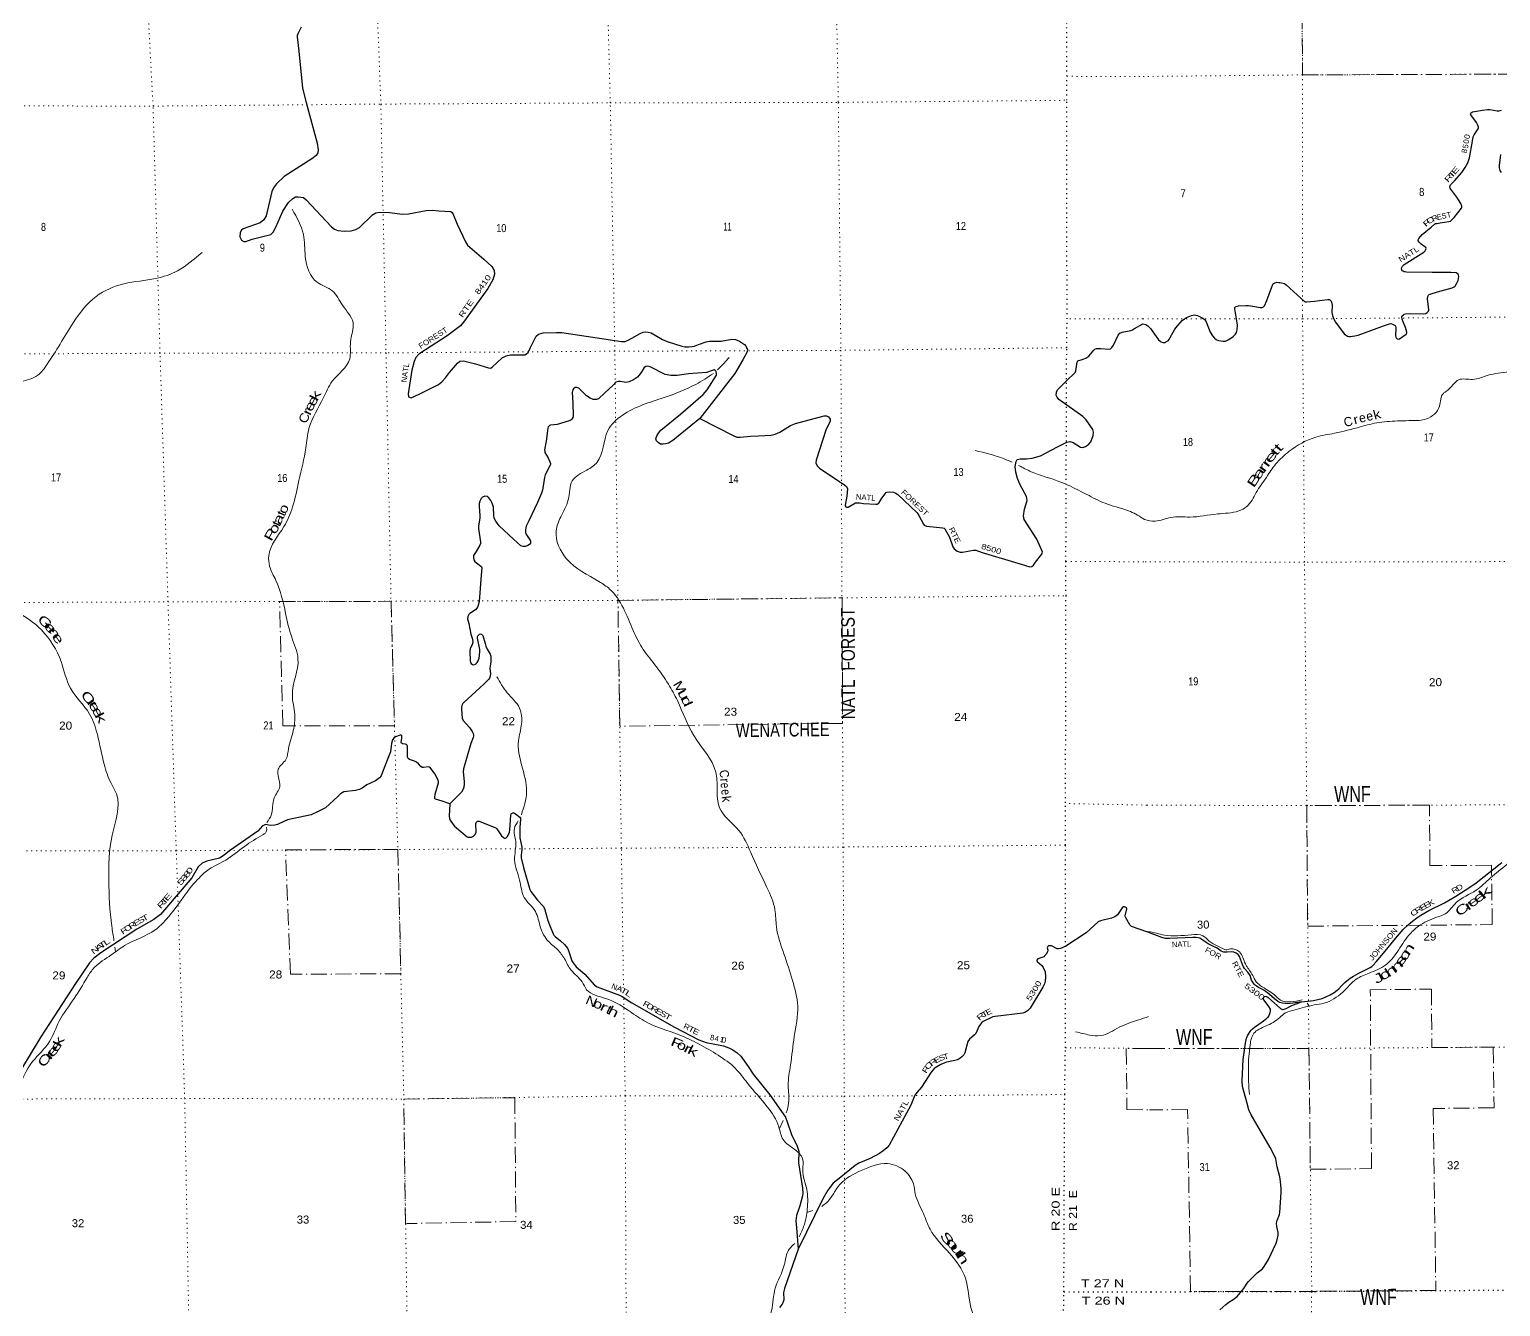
# Model space of a CAD drawing. Header units: feet. Extents: x -3 to 248627, y 0 to 184934.
# Drawn here: x 161057 to 193230, y 108011 to 135942 of the extents above; entities that cross this region are included whole.
import ezdxf
from ezdxf.enums import TextEntityAlignment as Align

# ---------------------------------------------------------------- set-up
doc = ezdxf.new("R2010")
doc.units = ezdxf.units.FT
doc.header["$LTSCALE"] = 70
doc.linetypes.add('DOT_DASHED', pattern=[7.7, 5, -1.2, 0.3, -1.2])
doc.linetypes.add('DOTTED', pattern=[1.5, 0.3, -1.2])
for name, color, linetype, lineweight in [('29', 7, 'Continuous', 25), ('30', 7, 'Continuous', 35), ('39', 7, 'Continuous', 13), ('44', 7, 'DOT_DASHED', 13), ('6', 7, 'DOTTED', 25), ('7', 7, 'DOTTED', 13)]:
    doc.layers.add(name, color=color, linetype=linetype, lineweight=lineweight)
doc.layers.add('41', color=7, linetype='Continuous')

msp = doc.modelspace()

# ---------------------------------------------------------------- linework, layer by layer
at = {"layer": '29'}
for points in [[(166999.44, 135988.76), (166932.72, 135859.16), (166916.02, 135806.93), (166911.47, 135777.44), (166946.11, 135463.76), (167027.73, 134653.42), (167110.54, 134339.83), (167350.85, 133457.37), (167371.26, 133309.93), (167367.08, 133243.07), (167329.22, 133183.82), (167230.98, 133109.23), (166629.44, 132722.03), (166460.81, 132566.05), (166398.16, 132478.29), (166361.01, 132395.75), (166231.4, 131866.59), (166180.99, 131774.12), (166105.21, 131709.5), (165730.06, 131584.14), (165692.36, 131552.63), (165667.3, 131502.48), (165662.1, 131405.03), (165692.36, 131335.31), (165744.56, 131306.63), (165788.42, 131306.06), (165925.14, 131353.21), (166338.46, 131458.52), (166389.81, 131506.66), (166442.57, 131617.58), (166596.56, 131965.78), (166723.92, 132158.6), (166818.91, 132245.73), (166874.27, 132279.79), (166936.92, 132283.97), (167047.71, 132262.22), (167112.32, 132212.93), (167664.97, 131627.8), (167726.26, 131575.62), (167805.6, 131544.27), (167940.12, 131531.76), (168093.77, 131540.09), (168198.18, 131565.16), (168273.19, 131612.79), (168557.35, 131886.96), (168629.96, 131929.17), (168711.88, 131943.38), (168931.04, 131935.74), (169217.22, 131901.59), (169344.58, 131906.31), (169733.86, 131983.42), (169868.74, 131989.35), (170011.83, 131977.53)], [(191710.38, 131618.56), (191784.81, 131681.46), (191810.41, 131694.4), (191833.51, 131700.7), (191909.84, 131708.66), (192097.52, 131738.34), (192135.98, 131751.15), (192165.38, 131774.27), (192217.63, 131830.09), (192374.38, 132032.79), (192380.68, 132058.01), (192380.09, 132079.62), (192363.88, 132133.68), (192276.34, 132274.63), (192141.23, 132444.74), (192126.53, 132472.07), (192121.62, 132499.54), (192124.42, 132518.31), (192137.03, 132543.53), (192218.99, 132627.45), (192386.35, 132814.44), (192459.44, 132919.75), (192511.95, 133024.84), (192549.86, 133136.64), (192613.74, 133498.45), (192633.77, 133594.44), (192652.3, 133638.03), (192738.8, 133764.69), (192747.2, 133785.7), (192747.16, 133802.26), (192734.6, 133846.66), (192703.33, 133902.85), (192579.71, 134071.48), (192574.96, 134094.67), (192577.06, 134109.38), (192591.76, 134126.2), (192613.16, 134140.36), (192837.19, 134174.37), (192944.64, 134187.15), (192996.78, 134187.69), (193154.68, 134157.73), (193201.41, 134160.99), (193253.41, 134178.74)], [(193230.47, 133206.41), (193197.74, 132968.09), (193199.84, 132915.54), (193216.96, 132859.11), (193246.05, 132812.55)], [(170011.83, 131977.53), (170269.84, 131956.22), (170303.09, 131937.12), (170315.61, 131918.3), (170414.81, 131682.96), (170591.26, 131293.53), (170636.36, 131226.83), (170994.16, 130913.73), (171171.77, 130758.61), (171219.37, 130672.79), (171226.06, 130591.45), (171189.61, 130461.57), (171083.52, 130278.37), (170553.69, 129538.32), (170482.69, 129460.78), (170196.01, 129241.06), (169718.79, 128934.52), (169576.42, 128836.23), (169509.43, 128767.81), (169467.83, 128681.61), (169418.44, 128487.52), (169338.99, 127972.52), (169350.89, 127908.47), (169403.37, 127886.16), (169579.88, 127962.9), (170002.41, 128175.94), (170079.24, 128233.28), (170156.93, 128322.2), (170243.5, 128438.7), (170415.87, 128644), (170469.91, 128686.48), (170549.51, 128694.14), (170811.24, 128628.76), (171096.61, 128539.52), (171138.38, 128535.34), (171176.67, 128557.01), (171399.15, 128756.5), (171480.84, 128802.8), (171579.69, 128825.2), (171890.81, 128827.77), (171927.71, 128844.59), (171961.12, 128873.85), (172011.01, 128968.76), (172141.05, 129236.47), (172190.82, 129279.22), (172289.47, 129303.1), (172584.52, 129313.68), (172700.35, 129310.57), (174001.96, 129117.1), (174086.91, 129118.34), (174166.5, 129149.57), (174411.15, 129290.78), (174479.49, 129318.93), (174529.61, 129327.29), (174588.08, 129323.11), (174656.02, 129303.29), (174899.13, 129160.93), (175005.71, 129118.34), (175327.3, 129013.86), (175394.12, 129001.32), (175481.49, 129001.07), (175552.82, 129005.5), (175602.94, 129018.04), (175686.15, 129049.7), (175857.69, 129109.98), (175932.93, 129122.54), (176181.82, 129125), (176417.33, 129164.31), (176498.91, 129161.76), (176584.38, 129126.7), (176697.14, 129051.47), (176730.56, 129009.68), (176750.13, 128965.11), (176759.79, 128942.82), (176751.44, 128892.67), (176660.21, 128717.59), (176486.07, 128419.63), (175716.9, 127434.82)], [(191099.85, 129545.44), (191076.69, 129604.99), (191069.48, 129653.53), (191077.88, 129676.65), (191103.72, 129700.07), (191124.09, 129712.38), (191151.39, 129718.69), (191234.78, 129729.33), (191544.34, 129719.57), (191596.69, 129727.09), (191626.09, 129748.11), (191651.3, 129777.54), (191661.8, 129800.66), (191662.32, 129819.38), (191635.79, 129986.72), (191632.4, 130046.57), (191636.6, 130099.12), (191656.07, 130132.22), (191667.05, 130141.15), (191691.21, 130151.66), (191849.3, 130200.3), (192169.69, 130287.52), (192217.37, 130313.5), (192234.17, 130328.21), (192253.07, 130355.54), (192282.48, 130405.98), (192302.43, 130452.22), (192316.09, 130538.4), (192311.89, 130567.82), (192301.14, 130587.27), (192280.38, 130605.66), (192259.38, 130616.16), (192142.84, 130628.46), (191732.31, 130627.35), (191174.04, 130633.2), (191143.52, 130637.18), (191119.88, 130643.48), (191100.98, 130651.89), (191079.97, 130662.4), (191067.9, 130680.27), (191065.27, 130706.54), (191071.57, 130731.76), (191088.37, 130765.39), (191103.61, 130784.31), (191121.25, 130798.33), (191550.38, 131070.06), (191582.5, 131101.68), (191590.91, 131116.39), (191599.31, 131150.02), (191593.48, 131173.34), (191576.2, 131189.96), (191493.38, 131247.27), (191448.08, 131286.64), (191424.97, 131316.07), (191425.37, 131341.62), (191439.67, 131368.61), (191514.87, 131453.33), (191710.38, 131618.56)], [(187856.32, 129884), (187976.04, 129859.52), (188018.05, 129859.52), (188033.51, 129864.46), (188047.45, 129872.13), (188066.36, 129893.15), (188118.5, 130010.44), (188243.4, 130346.48), (188258.55, 130374.46), (188269.58, 130386.02), (188282.7, 130395.48), (188295.84, 130401.78), (188321.04, 130409.14), (188338.9, 130411.24), (188382.47, 130410.19), (188404.53, 130405.99), (188478.58, 130394.43), (188507.84, 130382.81), (188544.21, 130357.65), (188940.67, 129991.93), (188957.47, 129983.53), (188982.47, 129980.68), (189160.21, 129998.18), (189331.22, 130020.3)], [(189331.22, 130020.3), (189453.18, 130036.07), (189487.84, 130036.07), (189499.58, 130027), (189523.55, 129998.24), (189540.35, 129956.2), (189545.73, 129904.22), (189541.71, 129752.79), (189552.96, 129687.17), (189576.06, 129617.81), (189617.4, 129539.39), (189812.36, 129281.51), (189835.47, 129262.6), (189882.38, 129236.6), (189913.18, 129228.97), (189938.39, 129228.97), (190041.31, 129239.48), (190116.71, 129256.55), (190672.11, 129462.63), (190799.57, 129504.31), (190832.13, 129508.51), (190867.8, 129498.44), (190921.4, 129464.37), (190935.05, 129449.65), (190941.63, 129422.29), (190929.93, 129240.53), (190937.15, 129212.15), (190949.75, 129193.23), (190968.65, 129172.21), (190991.58, 129168.33), (191023.27, 129178.52), (191164.02, 129278.64), (191176.6, 129302.53), (191176.6, 129319.34), (191147.93, 129421.84), (191099.85, 129545.44)], [(185409.08, 129501.87), (185470.19, 129488.56), (185513.26, 129461.23), (185572.39, 129403.67), (185696.15, 129224.96), (185751.14, 129154.36), (185782.11, 129127.04), (185809.42, 129108.12), (185845.54, 129094.88), (185863.51, 129091.31), (185885.57, 129094.46), (185912.34, 129106.02), (185941.74, 129120.73), (185959.08, 129133.34), (185976.22, 129152.4), (186100.68, 129371.35), (186128.7, 129414.98), (186266.27, 129574.72), (186315.8, 129615.22), (186362.9, 129640.93), (186474.22, 129688.22), (186503.63, 129695.58), (186535.13, 129697.63), (186567.69, 129695.58), (186599.2, 129685.07), (186718.92, 129624.11), (186748.33, 129603.09), (186763.12, 129588.34), (186790.34, 129548.45), (186881.98, 129322.79), (186931.07, 129241.58), (186973.07, 129189.04), (187011.59, 129160.27), (187063.39, 129140.69), (187166.32, 129123.88), (187206.22, 129125.98), (187230.39, 129131.66), (187286.04, 129159.61), (187381.61, 129226.87), (187436.69, 129280.58), (187453.03, 129310.94), (187467.73, 129369.79), (187474.52, 129474.66), (187471.93, 129527.43), (187417.15, 129829.49), (187419.42, 129859.52), (187432.02, 129874.23), (187450.93, 129884.74), (187497.16, 129894.7), (187656.78, 129906), (187719.78, 129905.76), (187856.32, 129884)], [(183538.86, 126811.98), (183742.73, 126918.14), (183812.8, 126926.02), (183885.27, 126906.33), (184039.99, 126808.06), (184092.62, 126800.64), (184155.26, 126817.36), (184217.91, 126863.33), (184268.62, 126925.11), (184322.32, 127059.75), (184330.67, 127134.97), (184312.34, 127190.65), (184167.79, 127406.62), (184097.09, 127479.87), (183570.6, 127844.97), (183532.98, 127895.58), (183512.1, 127941.55), (183516.27, 128008.41), (183542.14, 128060.11), (183732.52, 128249.49), (183925.57, 128436.78), (183942.91, 128473.1), (183968.7, 128664.2), (183984.04, 128691.7), (184083.01, 128724.74), (184163.62, 128754.39), (184223.4, 128797.39), (184331.58, 128926.3), (184355.74, 128950.81), (184393.32, 128963.35), (184478.04, 128964.77), (184674.78, 128947.02), (184702.38, 128959.17), (184731.61, 128984.24), (184762.96, 129035.66), (184868.98, 129255.07), (184907.02, 129297.68), (184957.19, 129319.58), (185143.8, 129358.12), (185178.49, 129372.9), (185226.03, 129402.51), (185409.08, 129501.87)], [(174434.08, 128435.56), (174382.56, 128369.63), (174354.2, 128338.94), (174270.67, 128280.44), (174174.62, 128234.47), (174097.77, 128220.31), (173986.68, 128242.82), (173937.16, 128242.14), (173882.27, 128226.11), (173812.85, 128157.45), (173638.48, 127996.25), (173502.23, 127860.44), (173456.07, 127845.09), (173385.29, 127847.91), (173318.47, 127877.16), (173239.15, 127927.17), (173072.06, 128098.65), (173028.08, 128113.83), (172992.71, 128107.01), (172959.3, 128081.93), (172938.42, 128056.86), (172923.89, 128003.03), (172938.31, 127777.81), (172948.82, 127490.23), (172940.51, 127456.12), (172919.63, 127420.6), (172902.92, 127403.88), (172862.69, 127379.47), (172595.85, 127302.57), (172449.34, 127288.23), (172430.99, 127280.6), (172416.37, 127268.06), (172403.85, 127251.35), (172391.24, 127221.76), (172355.58, 126938.13), (172324.49, 126745.67), (172326.58, 126714.33), (172329.88, 126692.73), (172404.35, 126572.19), (172451.88, 126452.1), (172453.96, 126427.02), (172448.77, 126411.38), (172337.03, 126199.26), (172318.75, 126141.66), (172274.38, 125863.89), (172255.07, 125801.66), (172169.1, 125596.37), (171976.95, 125195.64)], [(175716.9, 127434.82), (175125.56, 126953.11), (175030.77, 126892.97), (174976.48, 126880.44), (174913.84, 126867.9), (174860.73, 126874.2), (174805.25, 126909.69), (174774.3, 126946.45), (174759.31, 126984.91), (174780.19, 127055.96), (174817.78, 127110.29), (174868.26, 127177.9), (175299.24, 127530.61), (175790.32, 127955.83), (175878.58, 128063.12), (176083.22, 128380.73), (176082.64, 128406.84), (176074.87, 128460.14), (176053.98, 128485.21), (176034.32, 128495.25), (175987.16, 128485.21), (175863.79, 128440.65), (175472.43, 128409.78), (175221.58, 128373.14), (175080.89, 128372.38), (174958.59, 128396.8), (174629.84, 128564.62), (174583.9, 128577.15), (174536.79, 128567), (174504.55, 128547.9), (174434.08, 128435.56)], [(175716.9, 127434.82), (176445.6, 127057.65), (176529.13, 127024.22), (176600.77, 127022.1), (176825.54, 127048.64), (177004.18, 127052.98), (177279.14, 127071.57), (177364.41, 127091.09), (177465.71, 127136.26), (177698.32, 127277.45), (177811.28, 127325.12), (178436.64, 127489.93), (178487.86, 127488.11), (178529.62, 127471.39), (178569.24, 127415.75), (178571.39, 127366.91), (178481.28, 127196.38), (178259.58, 126518.24), (178258.16, 126462.13), (178283.22, 126399.44), (178336.14, 126349.44), (178888.8, 125973.17), (178924.48, 125944.28), (178930.74, 125933.83), (178945.08, 125896), (178935.31, 125733.08), (178893.48, 125537.93), (178895.24, 125520.09), (178909.68, 125500.93), (178932.83, 125490.84), (178961.8, 125493.81), (179120.77, 125584.87), (179150.01, 125591.14), (179210.38, 125588.69), (179300.88, 125576.87), (179567.88, 125559.24), (179598.79, 125561.53), (179617.77, 125572.33), (179632.2, 125584.51), (179698.14, 125688.18), (179770.02, 125785.11), (179793.18, 125811.59), (179805.71, 125819.95), (179860.49, 125829.25), (179953.78, 125822.72), (179993.65, 125810.55), (180045.25, 125773.27), (180473.46, 125367.78), (180509.25, 125312.87), (180609.48, 125122.72), (180624.3, 125096.95), (180676.67, 125076.53), (180897.5, 125058.82), (181022.94, 125043.31), (181062.84, 125033.23), (181078.21, 125018.92), (181180.88, 124840.11), (181252.65, 124627.49), (181283.67, 124582.87), (181348.71, 124531.37), (181409.48, 124510.82), (181460.42, 124512.79), (181701.23, 124551.43), (181753.82, 124552.26), (181896.01, 124503.51), (182743.49, 124247.59), (182932.27, 124189.6), (182977.51, 124192.86), (183015.1, 124222.11), (183058.56, 124290.38), (183198.86, 124464.5), (183215.56, 124510.47), (183202.68, 124533.99), (183087.84, 124795.23), (182814.14, 125227.14), (182797.93, 125306.6), (182821.81, 125446.37), (182877.28, 125640.93), (182863.51, 125725.99), (182726.59, 125983.17), (182664.28, 126121.53), (182626.7, 126259.44), (182617.54, 126383.19), (182635.05, 126493.48), (182661.45, 126536.11), (182726.93, 126551.98), (182864.16, 126548.54), (182990.04, 126564.52), (183169.15, 126619.47), (183538.86, 126811.98)], [(171976.95, 125195.64), (171921.05, 125079.07), (171911.04, 125045.84), (171902.69, 124987.33), (171904.77, 124947.63), (171915.3, 124908.11), (171969.64, 124823.74), (172013.36, 124759.57), (172017.97, 124729.31), (172015.45, 124709.42), (171992.48, 124678.08), (171959.07, 124655.09), (171909.73, 124636.6), (171856.75, 124632.11), (171805.33, 124648.48), (171640.5, 124795), (171326.89, 125088.07), (171257.44, 125188.98), (171224.03, 125251.66), (171210.1, 125313.11), (171203.78, 125492.09), (171176, 125579.72), (171144.68, 125638.23), (171107.09, 125696.74), (171064.9, 125725.13), (171017.3, 125732.26), (170968.57, 125712.9), (170937.95, 125686.29), (170906.62, 125627.78), (170896.18, 125575.54), (170892.62, 125511.65), (170908.71, 125314.35), (170907.1, 125250.23), (170879.48, 125086.59), (170879.37, 125026.94), (170923.33, 124725.09), (170923.33, 124696.89), (170910.08, 124662.98), (170826, 124526.07), (170781.33, 124461.81), (170768.8, 124433.6), (170765.99, 124395.24), (170777.15, 124344.79), (170800.13, 124306.14), (170836.44, 124276.71), (170932.9, 124206.49), (170944.21, 124191.22), (170948.39, 124166.14), (170933.23, 124007.39), (170890.01, 123432.13), (170864.86, 123324.05), (170841.89, 123281.22), (170812.03, 123248.98), (170691.54, 123170.47), (170668.57, 123148.53), (170643.66, 123101.87), (170639.33, 123052.41), (170668, 122951.08), (170708.53, 122717.86), (170743.74, 122608.38), (170750.97, 122538.94), (170739.57, 122489.28), (170695.72, 122395.25), (170689.07, 122341.74), (170693.43, 122134.6), (170706.15, 122093.31), (170718.68, 122076.59), (170747.92, 122053.61), (170773.86, 122048.27), (170810.56, 122057.79), (170846.06, 122093.31), (170873.21, 122135.1), (170894.06, 122189.26), (170905.87, 122330.06), (170908.71, 122381.67), (170857.21, 122629.63), (170854.41, 122661.67), (170864.85, 122680.48), (170883.65, 122703.46), (170903.23, 122716.19), (170925.41, 122720.18), (170944.21, 122713.91), (170969.52, 122686.14), (171021.99, 122513.28), (171041.57, 122453.83)], [(171041.57, 122453.83), (171064.36, 122384.64), (171136.79, 122278.18), (171148.85, 122238.54), (171149.11, 122113.29), (171132.14, 122019.13), (171129.27, 121970.46), (171142.58, 121847.79), (171135.58, 121795.51), (171121.7, 121755.85), (171107.08, 121733.91), (170997.36, 121624.31), (170556.42, 121225.33), (170534.92, 121201.08), (170516.12, 121153.02), (170505.68, 121113.32), (170506.48, 121076.41), (170524.48, 120877.2), (170545.03, 120825.09), (170681.77, 120672.49), (170741.65, 120585.71), (170760.44, 120541.83), (170766.35, 120507.73), (170768.79, 120487.5), (170760.44, 120454.07), (170710.44, 120326.62), (170549.53, 119768.7), (170542.85, 119706.9), (170567.29, 119493.76), (170566.23, 119434.37), (170555.79, 119369.59), (170541.17, 119325.71), (170503.43, 119264.38), (170373.18, 119131.41), (170250.94, 119006.51)], [(170250.94, 119006.51), (170084.24, 119066.54), (169939.65, 119110.53), (169926.28, 119124.64), (169922.1, 119147.63), (169931.44, 119219.12), (170005.3, 119466.62), (170005.63, 119496.58), (169991.01, 119538.37), (169926.7, 119659.55), (169819.78, 119798.52), (169805.16, 119808.97), (169783.93, 119814.15), (169677.78, 119798.52), (169647.46, 119801.84), (169617.22, 119821.51), (169569.05, 119882.15), (169523.25, 119917.63), (169480.63, 119942.32), (169366.64, 119978.22), (169340.03, 119996.37), (169322.79, 120028.37), (169327.54, 120267.86), (169310.26, 120294.79), (169279.3, 120312.01), (169216.29, 120319.87), (169194.96, 120329.97), (169187.06, 120349.12), (169204.81, 120442.61), (169201.67, 120493.3), (169186.64, 120508.94), (169166.17, 120507.93), (169060.25, 120468.49), (169024.18, 120442.1), (168997.03, 120407.63), (168974.17, 120327.56), (168971.97, 120265.54), (168956.41, 120142.51), (168884.45, 119957.35), (168781.94, 119700.3), (168748.53, 119618.81), (168710.94, 119572.84), (168627.42, 119505.98), (168435.7, 119423.61), (168330.89, 119349.25), (168277.3, 119318.75), (168185.01, 119296.46), (167932.14, 119269.87), (167858.95, 119223.88), (167799.83, 119167.06), (167529.25, 118921.22), (167374.49, 118835.22), (167216.37, 118767.82), (166702.09, 118655.52), (166618.45, 118621.96), (166484.92, 118555.22), (166425.89, 118539.16), (166322.04, 118534.32), (166221.8, 118551.04), (166188.39, 118542.68), (166154.98, 118525.96), (166054.76, 118409.79), (165435.23, 117978.3), (165315.52, 117884.46), (165210.68, 117819.03), (164939.65, 117750.73), (164837.52, 117705.74), (164747.53, 117625.36), (164609.21, 117385.56), (164010.2, 116684.63), (163920.6, 116588.93), (163781.71, 116475.06), (163404.7, 116261.21), (162620.72, 115744.97), (162467.21, 115627.73), (162370.16, 115531.34), (162063.8, 115074.27), (161308.98, 113906.47), (160884.59, 113209.87)], [(170250.94, 119006.51), (170239.35, 118732.97), (170245.77, 118686.88), (170260.39, 118649.26), (170323.04, 118557.32), (170356.11, 118520), (170627.92, 118285.68), (170650.89, 118277.32), (170675.67, 118273.2), (170723.97, 118279.41), (170765.74, 118300.31), (170801.24, 118329.56), (170824.04, 118376.03), (170828.38, 118413.14), (170821.78, 118528.87), (170817.94, 118574.04), (170824.21, 118594.94), (170847.73, 118619.42), (170865.97, 118628.37), (170891.03, 118626.28), (171020.42, 118577.49), (171254.38, 118477.92), (171277.55, 118457.28), (171380.17, 118304.62), (171421.43, 118265.83), (171438.14, 118255.38), (171464.55, 118254.49), (171481.99, 118261.65), (171502.87, 118282.54), (171552.99, 118380.75), (171566.63, 118433.66), (171576.31, 118648.87), (171582.22, 118763.14), (171602.16, 118795.73), (171628.16, 118809.11), (171651.13, 118807.02), (171690.5, 118787.84), (171782.69, 118712.99), (171795.22, 118692.1), (171799.09, 118665.35), (171783.3, 118498.4), (171781.69, 118261.08), (171822.37, 118057.91), (171824.27, 117999.71), (171807.75, 117890.75), (171810.5, 117826.73), (171865.05, 117611.64), (171999.87, 117130.14), (172020.47, 117085), (172171.32, 116900.24), (172292.22, 116768.64), (172322.16, 116715.48), (172396.86, 116454.17), (172430.03, 116360.13), (172511.47, 116161.62), (172528.18, 116133.41), (172551.99, 116104.51), (172674.6, 116006.18), (172759.97, 115926.54), (172821.39, 115847.56), (172845.59, 115801.17), (172918.18, 115574.22), (172945.82, 115525.35), (173016.75, 115443.67), (173203.69, 115281.1), (173415.66, 115040.56), (173471.12, 115000.02), (173963.18, 114823.91), (174021.24, 114789.81), (174228.42, 114653.44), (175164.67, 114120.14), (175695.99, 113847.42), (175855.71, 113787.52), (176233.2, 113711.77), (176355.87, 113671.89), (176443.57, 113625.92), (176535.45, 113559.06), (176614.95, 113485.19), (176773.89, 113260.22), (176882.55, 113095.5), (177252.63, 112639.63), (177592.08, 112154.86), (177630.96, 112053.05), (177723.75, 111771.66), (177850.63, 111516.47), (177880.26, 111410.97), (177875.31, 111154.51), (177963.78, 110600.22), (177967.96, 110493.65), (177960.8, 110432.67), (177904.95, 110213.36), (177830.13, 110000.51), (177819.18, 109883.38), (177831.47, 109734.58), (177868.37, 109264.04)], [(188873.31, 114675.61), (189137.01, 114703.19), (189235.83, 114723.92), (189328.06, 114750.29), (189405.24, 114782.31), (189505, 114825.63), (189588.77, 114876.48), (189659.35, 114929.23), (189691.35, 114959.36), (189754.41, 115027.17), (189823.12, 115100.63), (189864.53, 115134.54), (189942.65, 115192.92), (190013.23, 115240.02), (190115.82, 115298.4), (190379.35, 115426.49), (190416.99, 115450.97), (190443.35, 115475.46), (190507.35, 115547.03), (190703.11, 115780.6), (190928.99, 116059.37), (191102.16, 116255.26), (191216.05, 116366.39), (191302.64, 116441.73), (191396.76, 116509.54), (191486.16, 116569.81), (191659.33, 116669.64), (192005.68, 116842.93), (192254.15, 116986.08), (192558.16, 117181.98), (192698.38, 117279.92), (193255.55, 117724.44)], [(185518.87, 116197.87), (185159.16, 116326.01), (185134.69, 116341.31), (185122.16, 116359.07), (185024.35, 116526.88), (185019.84, 116555.49), (185059.51, 116712.21), (185048.09, 116734.07), (185007.31, 116749.82), (184982.25, 116749.82), (184955.76, 116731.9), (184851.63, 116580.88), (184792.22, 116534.6), (184721.29, 116504.22), (184483.17, 116446.83), (184428.36, 116423.26), (184167.81, 116183.47), (183724.69, 115893.08), (183604.03, 115839.81), (183562.26, 115833.54), (183532.08, 115836.42), (183409.82, 115897.27), (183384.77, 115900.41), (183347.32, 115898.44), (183324.21, 115881.6), (183317.94, 115859.66), (183328.39, 115812.65), (183325.44, 115771.7), (183292.88, 115717.57), (183265.74, 115685.18), (183239.31, 115662.95), (183109.12, 115617.27), (183090.89, 115590.28), (183086.15, 115572.35), (183096.59, 115554.58), (183201, 115469.96), (183229.66, 115429.64), (183267.82, 115328.91), (183280.18, 115222.58), (183272, 115128.31), (183257.39, 115070.85), (183222.34, 114993.21), (182940.07, 114538.19), (182883.59, 114478.46), (182841.83, 114449.21), (182781.68, 114427.3), (182177.61, 114357.85), (182125.68, 114344.91), (182065.02, 114319.65), (181960.61, 114269.5), (181914.77, 114242.52), (181881.26, 114215.17), (181856.3, 114188.19), (181818.68, 114133.97), (181751.79, 113985.32), (181722.63, 113952.8), (181613.96, 113859.95), (181582.36, 113805.74), (181512.51, 113558.25), (181488.67, 113513.08), (181451.09, 113469.2), (181413.5, 113439.95), (181360.21, 113409.15), (181154.56, 113364.72), (181112.9, 113355.49), (181077.3, 113342.28), (180987.5, 113302.03), (180899.8, 113251.89), (180845.51, 113214.27), (180820.55, 113188.32), (180776.55, 113134.6), (180568.33, 112810.44), (180469.63, 112700.24), (180422.09, 112631.19), (180336.14, 112413.83), (179855.7, 111542.62), (179805.75, 111479.72), (179730.4, 111415.15), (179646.87, 111358.73), (179440.81, 111249.81), (179194.08, 111150.82), (179112.29, 111099.63), (178769.1, 110810.19), (178636.18, 110706.79), (178514.59, 110558.34), (178408.52, 110367.1), (177868.37, 109264.04)], [(188873.31, 114675.61), (188693.19, 114647.59), (188572.72, 114632.53), (188519.08, 114636.29), (188463.55, 114643.83), (188400.49, 114662.66), (188358.14, 114685.26), (188275.31, 114749.31), (188132.26, 114873.62), (188090.85, 114903.77), (188049.44, 114930.13), (187932.73, 114990.4), (187881.92, 115024.32), (187861.21, 115041.27), (187842.38, 115061.98), (187812.27, 115105.31), (187785.91, 115152.39), (187752.04, 115250.34), (187736.97, 115276.7), (187703.09, 115321.91), (187631.57, 115404.78), (187608.05, 115438.7), (187586.39, 115491.43), (187522.39, 115668.48), (187489.46, 115708.05), (187447.1, 115740.05), (187397.23, 115760.79), (187344.52, 115766.44), (187248.52, 115758.91), (187209, 115758.91), (187179.83, 115760.79), (187153.46, 115770.19), (187123.36, 115783.4), (187096.99, 115800.33), (187051.83, 115836.14), (187017.93, 115856.83), (186923.82, 115898.27), (186833.47, 115947.25), (186793.95, 115975.52), (186721.48, 116024.5), (186655.6, 116065.94), (186616.07, 116077.24), (186572.78, 116081.01), (186502.18, 116082.86), (185986.43, 116060.26), (185940.32, 116060.29), (185899.86, 116064.06), (185820.78, 116082.86), (185518.87, 116197.87)], [(187653.2, 113773.24), (187676.74, 113882.86), (187693.68, 113929.95), (187714.39, 113965.74), (187753.91, 114026.01), (187778.39, 114058.03), (187806.62, 114084.4), (187848.03, 114118.31), (188013.67, 114235.09), (188109.67, 114310.43), (188132.26, 114329.26), (188145.44, 114342.45), (188160.49, 114361.28), (188192.49, 114440.39), (188200.02, 114468.65), (188196.26, 114511.97), (188164.26, 114576.01), (188056.97, 114709.74), (188040.03, 114743.64), (188041.91, 114754.95), (188049.44, 114775.66), (188064.5, 114788.85), (188079.55, 114796.38), (188107.79, 114794.5), (188122.85, 114786.97), (188145.44, 114770.01), (188414.61, 114532.69), (188457.9, 114508.2), (188472.96, 114506.32), (188499.31, 114511.97), (188540.72, 114530.8), (188636.72, 114583.54), (188666.83, 114596.73), (188698.83, 114608.03), (188873.31, 114675.61)], [(188020.24, 108839.68), (188056.95, 108883.93), (188153.88, 109042.15), (188319.53, 109396.26), (188336.47, 109441.46), (188354.35, 109509.26), (188362.83, 109571.42), (188364.7, 109629.82), (188334.58, 109765.43), (188330.83, 109833.24), (188342.11, 109893.51), (188394.82, 110021.59), (188406.12, 110070.56), (188431.54, 110507.55), (188432.46, 110586.66), (188419.31, 110742.99), (188402.35, 110850.35), (188342.11, 111068.85), (188312.96, 111242.13), (188296.94, 111294.87), (188191.53, 111490.76), (187777.42, 112206.51), (187726.62, 112315.75), (187679.54, 112477.74), (187587.33, 112824.31), (187581.66, 112944.86), (187604.25, 113411.98), (187653.2, 113773.24)], [(177868.37, 109264.04), (177569.11, 108407.22), (177546.76, 108316.22), (177552.4, 108160.65), (177537.09, 108094.98), (177521.08, 108063.49), (177460.98, 107990.26)], [(187090.38, 107939.34), (187222.14, 108059.89), (187284.26, 108106.03), (187384.02, 108165.37), (187442.37, 108205.86), (187466.84, 108229.41), (187617.43, 108405.51), (187640.01, 108440.36), (187688.96, 108524.18), (187719.07, 108560.91), (187805.66, 108643.79), (187907.3, 108745.5), (188020.24, 108839.68)]]:
    msp.add_lwpolyline(points, dxfattribs=at)
at = {"layer": '39'}
for p, q in [((162927.87, 115867.6), (162942.58, 115769.56)), ((189047.23, 114583.01), (189000.41, 114646.89)), ((177540.87, 112079.1), (177461.78, 111903.61)), ((178061.58, 110066.2), (178192.4, 110111.96))]:
    msp.add_line(p, q, dxfattribs=at)
for points in [[(166804.43, 132007.19), (167048.52, 131459.48), (167091.15, 130971.02), (167351.33, 130411.14), (167679.38, 130224.31), (167904.13, 129908.72), (168134.7, 129530.55), (168078.75, 129107.01), (168061.3, 128735.8), (167680.43, 128246.85), (167489.59, 127888.37), (167170.57, 127211.54), (167102.53, 126792.08), (166952.78, 126078.32), (166813.59, 125497.69), (166624.53, 125070.6), (166289.5, 124430.15), (166310.88, 124204.08), (166446.91, 123892.84), (166660.13, 123169.69), (166793.39, 122648.61), (166930.88, 122179.98), (166807.06, 121385.41), (166860.01, 120963.5), (166828.51, 120610.49), (166722.22, 120209.34), (166666.95, 119977.49), (166496.77, 119760.18), (166531.73, 119382.72), (166409.86, 119134.97), (166346, 118757.87), (166246.77, 118595.98)], [(164832.83, 131065.97), (164296.99, 130664.35), (163822.47, 130494.56), (163124.3, 130380.06), (162516.3, 130101.78), (162014.12, 129524.49), (161726.09, 129055.39), (161448.27, 128622.56), (161239.68, 128377.15), (160874.14, 128229.16), (160572.98, 128038.56), (160325.47, 127621.77), (160101.25, 126948.63), (160071.07, 126401.91), (159903.71, 125837.53), (159741.32, 124972.48), (159705.15, 124441.92), (159872.44, 123846.06), (160253.94, 123378.56), (160757.45, 123193.12), (161318.74, 122809.71), (161751.87, 122116.03), (161953.5, 121536.19), (162372.97, 120969.68), (162542.79, 120521.11), (162691.74, 119872.85), (162843.53, 119456.63), (162959.66, 119222.14), (162869.74, 118318.49), (162791.64, 117338.12), (162858.64, 116328.97), (162906.11, 116012.6)], [(185444.01, 125223.58), (185678, 125187.95), (186021, 125268.95), (186433, 125276.95), (187037, 125344.95), (187506, 125411.95), (187680, 125506.95), (187886, 125811.95), (188109, 126145.95), (188311, 126434.95), (188608, 126714.95), (189187, 127023.95), (189599, 127109.95), (190162, 127249.95), (190580, 127346.95), (191030, 127380.95), (191288, 127387.95), (191610, 127422.95), (191893, 127700.95), (191980, 127981.95), (192034, 128020.95), (192193, 128176.95), (192315, 128278.95), (192617, 128286.95), (192957, 128380.95), (193410, 128460.95), (193634, 128584.95), (193766, 128780.95), (193944, 128893.95), (194004, 129128.95), (194150, 129333.95), (194373, 129534.95), (194535, 129780.95), (194726, 129978.95)], [(176359.95, 128764.22), (176133.84, 128526.25), (176105.84, 128497.63)], [(176017.12, 128416.64), (175629.86, 128179.68), (174939.14, 127891.62), (174020.18, 127501.48), (173708.43, 127167.65), (173472.04, 126476.4), (173247.58, 126303.68), (172930.14, 126070.77), (172841.93, 125651.38), (172675.25, 125280.71), (172575.35, 124974.36), (172805.09, 124362.13), (173513.2, 123867.22), (173746.54, 123702.93), (174259.6, 122799.11), (174481.96, 122378.6), (174769, 122002.24), (175029.83, 121625.98), (175228.19, 121262.06), (175586.46, 120498.02), (176067.61, 119695.21), (176098.62, 119339.96), (176147.54, 118920.08), (176571.3, 118424.18), (176827.76, 117955.11), (177183.97, 117176.96), (177361.71, 116688.01), (177392.68, 116320.65), (177557.95, 115726.82), (177745.44, 115142.99), (177858.41, 114583.64), (177783.45, 113918.04), (177702.58, 113294.83), (177650.55, 112838.99), (177661.31, 112461.62), (177610.32, 112250.78)], [(181743.28, 126734.96), (182375.85, 126549.04), (182552.65, 126479.02)], [(182690.03, 126407.4), (182967.75, 126268.44), (183572, 126058.41), (184230.34, 125745.28), (184635.02, 125558.17), (185134.58, 125396.95), (185444.01, 125223.58)], [(171279.41, 121784.86), (171506.05, 121434.96), (171775.09, 121099.03), (171820.26, 120755.84), (171752.38, 120382.79), (171819.09, 119857.91), (171929.93, 119268.31), (171815.64, 118764.2)], [(195609, 119145.95), (195331, 119115.95), (194775, 118900.95), (194327, 118608.95), (193931, 118248.95), (193546, 117819.95), (193370, 117677.95), (193008, 117386.95), (192697, 117116.95), (192257, 116844.95), (192018, 116599.95), (191830, 116524.95), (191435, 116327.95), (191226, 116133.95), (190967, 115760.95), (190720, 115483.95), (190354, 115302.95), (190073, 115168.95), (189780, 114889.95), (189365, 114645.95), (189155, 114606.95), (188735, 114500.95), (188526, 114431.95), (188402, 114331.95), (188092, 114141.95), (187836, 113988.95), (187753, 113737.95), (187715, 113214.95), (187736, 112647.95)], [(166241.31, 118495.44), (166243.13, 118416.51), (166221.64, 118364.14)], [(171748.72, 118630.57), (171662.9, 118466.19), (171692.15, 118185.61), (171668.53, 117780.11), (171777.87, 117337.81), (171879.38, 116960.11), (172122.3, 116650.51), (172233.99, 116301.02), (172404.35, 116001.77), (172605.36, 115817.42), (172759.92, 115615.08), (172904.25, 115368.38), (173145.33, 115111.24), (173243.54, 114941.39), (173664.33, 114746.15), (174135.37, 114502.31), (174503.55, 114258.84), (175264.76, 113953.4), (176118.25, 113508.41), (176494.35, 113222.53), (176761.41, 112896.69), (177193.16, 112380.59), (177445.7, 111941.81), (177537.49, 111667.05), (177804.89, 111438.07), (177965.12, 111245.45), (177968.71, 111001.63), (178055.94, 110577.57), (178068.49, 110137.64), (178000.72, 109792.84), (177892.35, 109536.93)], [(154646.4, 108766.18), (155006.99, 108720.01), (155599.59, 108635.13), (156271.31, 108685.16), (156891.02, 108852.41), (157265.04, 109117.41), (157618.48, 109263.42), (157931.66, 109431.78), (158354.37, 109779.33), (158922.37, 110148.55), (159332.97, 110492.11), (159551.29, 110638.62), (159957.61, 110913.58), (160445.7, 111496.98), (160762.6, 112159.31), (160797.99, 112415.98), (160837.39, 112762.75), (161127.92, 113367.04), (161496.88, 113809.95), (161709.21, 114252.48), (162036.54, 114748.11), (162319.63, 115208.34), (162474.28, 115424.36), (162846.33, 115701.47), (163137.45, 115904.21), (163810.23, 116250.86), (164048.99, 116475.99), (164469.4, 117027.13), (164766.11, 117383.42), (164990.64, 117576.31), (165352.34, 117776.78), (165760.76, 118073.94), (166158.94, 118328.76), (166221.64, 118364.14)], [(188892.01, 114720.17), (188418.78, 114715.4), (188276.82, 114833.99), (188133.49, 114933.28), (187863.37, 115148.41), (187824.78, 115225.64), (187686.96, 115440.77), (187648.37, 115506.96), (187521.58, 115766.22), (187323.12, 115832.41), (187218.38, 115815.86), (187149.7, 115841.21), (187030.95, 115898.61), (186860.05, 116003.41), (186722.24, 116119.25), (186468.27, 116141.53), (185878.79, 116135.8), (185707.9, 116174.41), (185518.83, 116216.33)], [(183936.65, 114022.85), (184246.95, 113949.08), (184482.85, 113936.12), (184890.86, 114118.26), (185316.96, 114282.18), (185529.39, 114351.67)], [(178383.47, 110200.78), (178486.39, 110281.68), (178780.29, 110681.89), (179249.23, 110984.88), (179820.49, 111138.18), (180209.11, 110971.31), (180391.64, 110692.19), (180429.18, 110476.14), (180607.15, 110049.74), (180753.14, 109702.15), (181176.8, 109180.01), (181525.74, 108629.9), (181646.5, 107993.85), (181990.96, 107314.62), (182281.6, 106815.17), (182387.01, 106399.11), (182570.91, 105940.4), (182704.33, 105461.7), (182890.16, 104978.77), (182891, 104645.82)], [(177795.95, 109388.2), (177672.15, 109265.36), (177564.02, 108914.66), (177368.64, 108412.93), (177286.23, 107920.88), (176805.63, 107174.02), (176413.37, 106884.87), (176208.52, 106556.71), (175930.62, 106101.69), (175394.58, 105643.58), (175228.48, 105436.34), (174670.73, 105111.48), (173596.58, 104750.15), (173343.9, 104581.57), (172621.75, 103960.69), (172407.52, 103828.29), (172121.05, 103801.08), (171894.9, 103719.17), (171694.71, 103566.54), (171373.73, 103525.71)]]:
    msp.add_spline(points, degree=3, dxfattribs=at)
at = {"layer": '44'}
for points in [[(188883.99, 138451.11), (188898, 134946.95), (194144, 134966.95)], [(173967, 120711.58), (173927.35, 123455.08), (178827.85, 123510.97), (178840.15, 120765.95), (173967.35, 120703.72)], [(185539.87, 113654.49), (189039, 113653.95), (189069.64, 111012.48), (190406.82, 111028), (190381.13, 114938.49), (191721.69, 114953.03), (191724.42, 113675.26), (193068.16, 113686.16), (193086.63, 112358.34), (191757.69, 112343.02), (191814.79, 108362.45), (189175.33, 108344.16), (186454.37, 108337.01), (186450.74, 108344.28), (186386.68, 112319.64), (185550.94, 112312.56)], [(185539.87, 113654.49), (185040.93, 113654.64), (185059.67, 112322.19), (185550.94, 112312.56)], [(169281.59, 109828.23), (169244.79, 112549.72), (171672.3, 112578.9), (171695.76, 109869.63), (169300.52, 109826.4)]]:
    msp.add_lwpolyline(points, dxfattribs=at)
for points in [[(166597.68, 120708.52), (166527.86, 123427.77), (168965.48, 123434.8), (169040.5, 120709.79)], [(193047.56, 116363.54), (193031.03, 117660.91), (191683.68, 117657.55), (191674.13, 118977.39), (188991, 118965.95), (189012.02, 116330.9)], [(166765.51, 115278.13), (166659.42, 118001.34), (169115.18, 118006.39), (169180.97, 115289.14)]]:
    msp.add_lwpolyline(points, close=True, dxfattribs=at)
at = {"layer": '6'}
msp.add_line((183680.49, 108331.52), (185583.77, 108334.95), dxfattribs=at)
for points in [[(183459, 92501.81), (183504.8, 96332.22), (183523.6, 97084.8), (183555.47, 101743.89), (183600, 102698.08), (183662.32, 107189.51), (183680.49, 108331.52), (183697.83, 112647.56), (183713.57, 113672.56), (183713.16, 118101.66), (183716.44, 119025.81), (183726.48, 123557.78), (183725.1, 124306.39), (183741.69, 128979.59), (183749.97, 129609.12), (183742.75, 134391.36), (183746.63, 134915.98), (183730.92, 138408.36)], [(185583.77, 108334.95), (189175.33, 108344.16), (194398, 108378.95), (199705, 108391.95), (205028, 108400.95), (210353, 108434.95), (215648, 108464.95)]]:
    msp.add_lwpolyline(points, dxfattribs=at)
at = {"layer": '7'}
for p, q in [((183746.63, 134915.98), (185364.43, 134911.94)), ((185408.18, 129610.95), (183749.97, 129609.12)), ((183725.1, 124306.39), (185452.02, 124298.95)), ((185495.94, 118977.95), (183716.08, 119011.66)), ((183713.57, 113672.56), (185539.87, 113654.49))]:
    msp.add_line(p, q, dxfattribs=at)
for points in [[(178670.83, 138367.52), (178747.32, 134344.91), (178802.69, 128922.84), (178827.85, 123510.97), (178852.86, 118060.77), (178877.89, 112612.58), (178896.89, 107170.47), (178744.64, 101775.39), (178561.97, 96334), (178432.17, 92461.39)], [(188818.68, 99842.36), (188989, 102640.95), (189101, 108345.95), (189039, 113653.95), (188991, 118965.95), (188943, 124291.95), (188899.79, 129684.28), (188898, 134946.95), (188883.99, 138451.11)], [(164289.93, 117368.59), (164268.1, 117980.48), (164087.77, 123423.18), (163913.47, 128859.8), (163761.24, 134264.06), (163550.37, 138252.31)], [(168591.62, 138289.59), (168742.54, 134308.54), (168856.33, 128868.11), (168965.48, 123434.8), (169115.18, 118006.39), (169244.79, 112549.72), (169325.64, 107118.41), (169058.4, 101831), (168809.71, 98176.87)], [(174048.84, 115047.11), (174002.71, 118035.98), (173927.35, 123455.08), (173859.79, 128904.44), (173760.09, 134334.74), (173655, 138328.17)], [(204254.91, 135037), (199395, 134999.95), (194144, 134966.95), (188898, 134946.95), (185364.43, 134911.94)], [(154473.41, 134312.86), (158735.75, 134272.19), (163761.24, 134264.06), (168742.54, 134308.54), (173760.09, 134334.74), (178747.32, 134344.91), (183742.75, 134391.36)], [(185408.18, 129610.95), (188898, 129609.95), (194218, 129657.95), (199533.33, 129688.16), (204796, 129720.95), (210235.33, 129721.16), (215589, 129744.95)], [(183741.69, 128979.59), (178802.69, 128922.84), (173859.79, 128904.44), (168856.33, 128868.11), (163913.47, 128859.8), (158940.31, 128837.48), (154510.96, 128851.87)], [(215683, 124445.95), (210187, 124408.95), (204970.33, 124368.16), (199509, 124359.95), (194269, 124304.95), (188943, 124291.95), (185452.02, 124298.95)], [(154548.37, 123412.86), (159154.94, 123400.71), (164087.77, 123423.18), (168965.48, 123434.8), (173927.35, 123455.08), (178827.85, 123510.97), (183726.48, 123557.78)], [(185495.94, 118977.95), (188991, 118965.95), (194331, 118987.95), (199518.67, 119013.74), (204989, 119035.95), (210188.67, 119076.74), (215665, 119128.95)], [(183713.16, 118101.66), (178852.86, 118060.77), (174002.71, 118035.98), (169115.18, 118006.39), (164268.1, 117980.48), (159401.88, 117973.91), (158349.53, 117968.84)], [(163405.39, 92347.24), (163718.5, 96338.89), (164167.25, 101706.03), (164554.12, 107089.3), (164452.55, 112561.98), (164296.26, 117191.4)], [(174072.39, 106197.93), (174109.24, 107143.44), (174086.33, 112617.85), (174052.67, 114799.16)], [(215635, 113896.95), (210299, 113741.95), (204998, 113717.95), (199641, 113717.95), (194366, 113695.95), (189039, 113653.95), (185539.86, 113655.95)], [(154623.45, 112497.43), (154823.98, 112500.91), (159640.74, 112545.13), (164452.55, 112561.98), (169244.79, 112549.72), (174086.33, 112617.85), (178877.89, 112612.58), (183697.83, 112647.56)]]:
    msp.add_lwpolyline(points, dxfattribs=at)

# ---------------------------------------------------------------- texts
at = {"layer": '30'}
for s, rotation, width, p in [('0', 79.987, 1.1, (192538.27, 133480.62)), ('0', 78.213, 1.15, (192557.5, 133585.88)), ('T', 48.171, 1.9, (192211.14, 132730.21)), ('E', 50.238, 1.65, (192287.27, 132819.13)), ('R', 48.171, 1.55, (192137.81, 132652)), ('S', 8.986, 0.85, (192002.37, 131806.44)), ('T', 12.422, 1.1, (192113.64, 131827.56)), ('F', 40.202, 1.75, (191655.29, 131668.21)), ('O', 36.202, 1.35, (191730.6, 131720.7)), ('R', 28.201, 1.2, (191818.53, 131763.6)), ('RTE   8410', 54.9, 1.35, (170847.16, 130075.96)), ('FOREST', 32.714, 1.1, (169916.21, 129144.54)), ('NATL', 81.23, 1.05, (169333.94, 128426.21)), ('FOREST', 316.561, 1.15, (180380.52, 125546.68)), ('NATL', 356.222, 1.05, (179343.1, 125648.17)), ('RTE', 295.864, 1.15, (181240.53, 124852.82)), ('8500', 343.197, 1.25, (182075.93, 124522.3)), ('3', 49.483, 1.9, (164483.14, 117346.5)), ('8', 49.483, 1.9, (164549.58, 117429.14)), ('0', 56.023, 1.75, (164607.34, 117510.77)), ('5', 49.483, 1.9, (164416.69, 117268.03)), ('R', 29.947, 1.25, (192260.72, 117068.04)), ('D', 29.947, 1.25, (192361.93, 117125.14)), ('R', 46.885, 1.6, (163987.98, 116767.79)), ('T', 49.483, 1.85, (164056.6, 116847.38)), ('E', 49.483, 1.65, (164127.65, 116931.24)), ('E', 30.963, 1.35, (191567.91, 116698.01)), ('E', 28.58, 1.3, (191651.03, 116743)), ('K', 26.58, 1.2, (191739.52, 116790.14)), ('E', 30.563, 1.35, (163435.52, 116359.91)), ('S', 29.563, 1.35, (163529.22, 116412.32)), ('T', 29.563, 1.5, (163618.23, 116461.55)), ('C', 35.771, 1.4, (191373.28, 116578.89)), ('R', 33.986, 1.35, (191468, 116641.99)), ('F', 33.364, 1.55, (163158.22, 116182.82)), ('O', 33.364, 1.25, (163240.45, 116236.87)), ('R', 33.364, 1.3, (163337.56, 116300.81)), ('N', 37.37, 1.45, (162526.59, 115759.73)), ('A', 37.37, 1.6, (162619.01, 115826.13)), ('T', 33.364, 1.65, (162687.76, 115872.93)), ('L', 33.364, 1.65, (162782.12, 115935.06)), ('N', 338.308, 1.05, (173828.49, 114948.66)), ('A', 337.308, 1.2, (173941.88, 114904.07)), ('T', 331.573, 1.5, (174029.83, 114860.75)), ('L', 326.646, 1.65, (174130.37, 114801.82)), ('5300', 58.187, 1.35, (183074.23, 114887.26)), ('F', 330.334, 1.4, (174517.92, 114570.26)), ('O', 330.334, 1.2, (174599.79, 114522.47)), ('R', 330.334, 1.25, (174700.81, 114464.91)), ('E', 330.334, 1.35, (174799.81, 114408.53)), ('S', 330.334, 1.35, (174894.28, 114354.71)), ('T', 330.334, 1.5, (174995.72, 114296.94)), ('R', 40.399, 1.5, (181898.04, 114313.22)), ('T', 31.656, 1.6, (181978.19, 114357.59)), ('E', 26.741, 1.25, (182063.92, 114401.37)), ('R', 332.829, 1.15, (175403.99, 114075.99)), ('T', 332.829, 1.45, (175507.44, 114022.89)), ('E', 332.829, 1.25, (175610.47, 113970)), ('0', 348.653, 1.15, (176236.12, 113782.58)), ('F', 57.286, 1.5, (180707.16, 113159.56)), ('O', 51.286, 1.4, (180767.74, 113243.91)), ('R', 40.72, 1.55, (180855.32, 113311.4)), ('E', 29.758, 1.35, (180943.71, 113357.63)), ('S', 24.143, 1.2, (181037.62, 113401)), ('T', 15.191, 1.15, (181117.48, 113423.53)), ('NATL', 61.125, 1.2, (180176.26, 112271.2))]:
    msp.add_text(s, height=120, rotation=rotation, dxfattribs=dict(at, width=width)).set_placement(p, align=Align.CENTER)
for s, rotation, p in [('8', 79.987, (192497.47, 133271.88)), ('5', 79.987, (192522.67, 133374.73)), ('E', 13.954, (191903.52, 131783.19)), ('8', 348.653, (175977.94, 113834.39)), ('4', 348.653, (176076.19, 113813)), ('1', 348.653, (176190.1, 113791.81))]:
    msp.add_text(s, height=120, rotation=rotation, dxfattribs=at).set_placement(p, align=Align.CENTER)
for s, rotation, width, p in [('NATL', 32.342, 1.2, (191045.4, 130844.57)), ('JOHNSON', 50.033, 1.1, (190431.69, 115566.96)), ('FOR', 331.537, 1.1, (186752.13, 115775.03)), ('RTE', 297.874, 1.15, (187350.44, 115523.9)), ('5300', 323.244, 1.4, (187613.75, 114999.11))]:
    msp.add_text(s, height=120, rotation=rotation, dxfattribs=dict(at, width=width)).set_placement(p)
msp.add_text('NATL', height=120, rotation=2.509, dxfattribs=at).set_placement((186045.4, 115869.69))
at = {"layer": '41'}
for s, rotation, width, p in [('k', 62.283, 1.6, (167398.6, 127889.89)), ('e', 62.283, 1.4, (167274.08, 127657.32)), ('e', 62.283, 1.4, (167337.83, 127772.22)), ('C', 68.176, 1.15, (167158.07, 127409)), ('r', 64.785, 1.5, (167220.26, 127543.41)), ('r', 13.892, 1.15, (190088.1, 127314.78)), ('k', 14.223, 1.2, (190550.07, 127426.03)), ('t', 52.146, 1.7, (188365.81, 126649.35)), ('t', 49.215, 1.8, (188446.24, 126733.32)), ('r', 55.436, 1.8, (188109.25, 126305.88)), ('r', 53.576, 1.9, (188189.05, 126414.11)), ('e', 49.088, 1.85, (188277.55, 126534.86)), ('B', 56.275, 1.7, (187916.09, 126027.91)), ('a', 56.237, 1.7, (188019.7, 126180.06)), ('o', 65.363, 1.3, (166700.35, 125415.1)), ('t', 62.946, 1.3, (166546.12, 125093.33)), ('a', 64.061, 1.45, (166590.49, 125192.13)), ('t', 64.061, 1.25, (166654.1, 125315.77)), ('P', 60.591, 1.55, (166413.86, 124850.08)), ('o', 60.591, 1.45, (166489.09, 124978.11)), ('G', 318.686, 1.55, (161335.31, 122907.65)), ('e', 311.55, 1.9, (161443.6, 122789.44)), ('n', 308.252, 1.85, (161525.39, 122690.47)), ('e', 304.464, 1.65, (161602.6, 122571.18)), ('M', 299.914, 1.3, (175193.95, 121501.15)), ('C', 310.617, 1.6, (162262.83, 121264.62)), ('r', 308.331, 1.95, (162350.87, 121158.37)), ('u', 297.271, 1.55, (175274.5, 121346.83)), ('d', 295.942, 1.55, (175344.07, 121206.75)), ('e', 303.254, 1.6, (162400.23, 121075.03)), ('e', 299.432, 1.45, (162466.33, 120963.52)), ('k', 298.466, 1.65, (162529.9, 120839.56)), ('C', 278.203, 0.9, (176155.58, 119647.72)), ('e', 273.877, 0.8, (176176.19, 119400.73)), ('e', 275.305, 0.85, (176192.09, 119252.94)), ('k', 40.95, 2.1, (192955.57, 116993.1)), ('C', 37.32, 1.5, (192443.33, 116618.29)), ('r', 35.474, 1.85, (192585.33, 116707.48)), ('e', 33.609, 1.6, (192682.84, 116787.45)), ('e', 36.913, 1.7, (192816.18, 116888.82)), ('n', 57.227, 1.7, (191295.09, 115773.95)), ('n', 38.88, 1.9, (191022.06, 115390.35)), ('s', 52.378, 2, (191123.22, 115526.02)), ('o', 54.947, 1.65, (191209.65, 115643.91)), ('J', 28.416, 1.6, (190607.86, 115110.87)), ('o', 32.541, 1.55, (190746.71, 115191.6)), ('h', 34.55, 1.7, (190883.98, 115273.54)), ('N', 336.513, 1.25, (173309.74, 114595.56)), ('o', 335.717, 1.3, (173453.15, 114537.34)), ('r', 332.998, 1.55, (173576.95, 114476.35)), ('t', 332.998, 1.3, (173691.03, 114418.28)), ('h', 332.998, 1.5, (173785.42, 114371.24)), ('k', 62.835, 1.6, (161784.12, 113763.88)), ('F', 336.729, 1.6, (175178.18, 113684.3)), ('r', 49.778, 2.05, (161565.42, 113453.94)), ('e', 50.09, 1.85, (161645.56, 113541.81)), ('e', 55.697, 1.6, (161719.09, 113651.32)), ('o', 334.473, 1.35, (175283.58, 113634.12)), ('r', 332.904, 1.55, (175409.49, 113567.9)), ('k', 332.904, 1.6, (175522.62, 113514.35)), ('C', 53.114, 1.5, (161461.76, 113339.66)), ('S', 307.907, 1.75, (181046.96, 109436.29)), ('o', 312.678, 1.95, (181172.06, 109312.83)), ('u', 308.808, 1.95, (181258.72, 109205.81)), ('t', 305.638, 1.6, (181333.67, 109100.24)), ('h', 303.524, 1.7, (181390.95, 109012.52))]:
    msp.add_text(s, height=200, rotation=rotation, dxfattribs=dict(at, width=width)).set_placement(p, align=Align.CENTER)
for s, rotation, p in [('C', 13.955, (189920.96, 127267.35)), ('e', 13.384, (190229.39, 127352.63)), ('e', 12.194, (190385.96, 127390.03)), ('r', 273.954, (176167.1, 119512.12)), ('k', 276.656, (176203.07, 119099.96))]:
    msp.add_text(s, height=200, rotation=rotation, dxfattribs=at).set_placement(p, align=Align.CENTER)
at = {"layer": '44'}
for s, height, rotation, width, p in [('NATL  FOREST', 300, 90.232, 0.85, (179115.45, 120855.23)), ('WENATCHEE', 300, 0.732, 0.8, (176507.66, 120461.76)), ('WNF', 350, 0.244, 0.75, (189590.89, 119043.51)), ('WNF', 350, 359.967, 0.75, (186133.13, 113730.61)), ('WNF', 350, 0.382, 0.75, (190160.58, 108044.54))]:
    msp.add_text(s, height=height, rotation=rotation, dxfattribs=dict(at, width=width)).set_placement(p)
at = {"layer": '6'}
for s, rotation, width, p in [('R 20 E', 89.77, 1.35, (183584.2, 109662.41)), ('R 21  E', 89.77, 1.15, (183963.88, 109660.99)), ('T 27 N', 0.103, 1.35, (184051.74, 108432.19)), ('T 26 N', 0.103, 1.35, (184070.15, 108052.85))]:
    msp.add_text(s, height=175, rotation=rotation, dxfattribs=dict(at, width=width)).set_placement(p)
at = {"layer": '7'}
for s, width, p in [('7', 0.9, (186231, 132269.95)), ('8', 0.9, (191449, 132299.95)), ('17', 0.85, (191550, 126929.95)), ('18', 0.85, (186283, 126830.95)), ('19', 0.85, (186400, 121594.95)), ('20', 1.1, (191665, 121576.95)), ('30', 1.05, (186591, 116274.95)), ('29', 1.1, (191541.81, 116012.33)), ('31', 0.85, (186649, 110972.95)), ('32', 1.05, (192061, 111012.95))]:
    msp.add_text(s, height=175, rotation=0.77, dxfattribs=dict(at, width=width)).set_placement(p)
for s, width, p in [('8', 0.85, (161309.46, 131536.21)), ('10', 0.85, (171265.94, 131508.32)), ('11', 0.65, (176233.09, 131540.75)), ('12', 0.85, (181318.14, 131554.54)), ('9', 0.85, (166097, 131080.82)), ('17', 0.85, (161528.62, 126055.23)), ('16', 0.85, (166476.67, 126045.28)), ('15', 0.85, (171284.6, 126026.71)), ('14', 0.85, (176344.37, 126022.18)), ('13', 0.85, (181264.53, 126176.18)), ('23', 1.1, (176247.45, 120933.49)), ('24', 1.1, (181281.99, 120818.19)), ('20', 1.1, (161706.25, 120629.07)), ('21', 0.85, (166173.62, 120633.07)), ('22', 1.1, (171390.59, 120725.11)), ('26', 1.1, (176407.74, 115379.16)), ('25', 1.1, (181341.04, 115388.79)), ('29', 1.1, (161558.78, 115165.78)), ('28', 1.1, (166299.72, 115186)), ('27', 1.1, (171492.4, 115317)), ('32', 1.05, (161984.17, 109746.66)), ('33', 1.05, (166904.21, 109826.46)), ('34', 1.05, (171789.11, 109710.44)), ('35', 1.05, (176444.15, 109818.65)), ('36', 1.05, (181429.22, 109844.98))]:
    msp.add_text(s, height=175, dxfattribs=dict(at, width=width)).set_placement(p)

doc.saveas('drawing.dxf')
